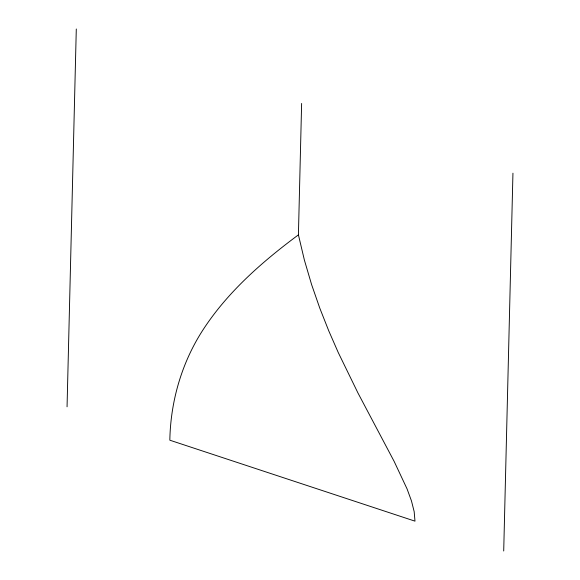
<?xml version="1.0" encoding="UTF-8"?>
<svg xmlns="http://www.w3.org/2000/svg" width="580" height="580" viewBox="0 0 580 580"><rect width="100%" height="100%" fill="white"/><g stroke="black" fill="none" stroke-linecap="round" stroke-linejoin="round"><path stroke-width="0.87" d="M67.055 406.798L76.292 29M298.417 234.856C262.733 261.377 228.469 291.167 203.841 328.584C182.069 361.558 170.563 400.765 169.831 440.198L414.983 521.152L414.178 511.661L411.466 500.917L407.08 488.94L394.168 461.441L357.969 393.008L338.242 352.517L328.744 330.81L319.79 308.161L311.605 284.599L304.406 260.152L298.417 234.856L301.629 103.45M503.708 551L512.945 173.195"/></g></svg>
